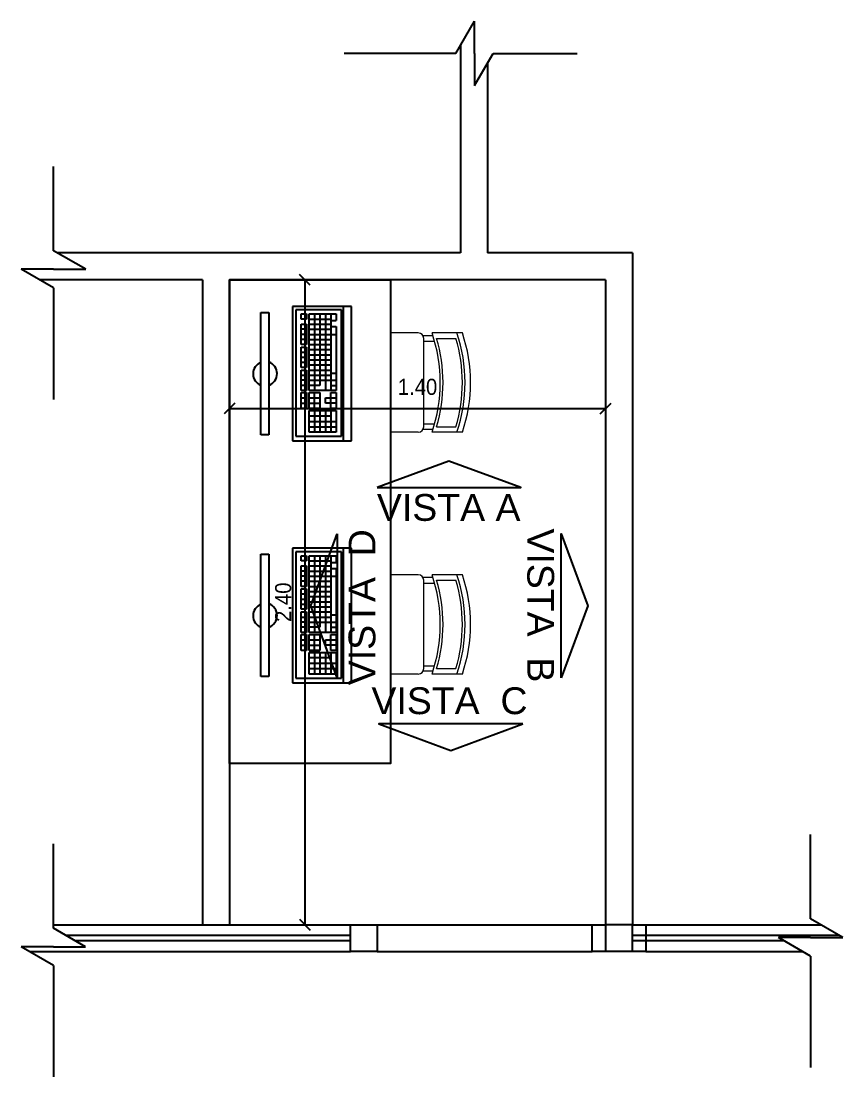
# Model space of a CAD drawing. Header units: millimetres. Extents: x 7034 to 7235, y -465 to -378.
# Drawn here: x 7086.769 to 7089.827, y -409.011 to -405.082 of the extents above; entities that cross this region are included whole.
import ezdxf

# ---------------------------------------------------------------- set-up
doc = ezdxf.new("R2010")
doc.units = ezdxf.units.MM
doc.header["$LTSCALE"] = 0.005
doc.linetypes.add('CONTINUO', pattern=[0])
doc.layers.get('0').update_dxf_attribs({"linetype": 'CONTINUO'})
doc.layers.get('DEFPOINTS').update_dxf_attribs({"linetype": 'CONTINUO', "lineweight": 15})
for name, color, linetype in [('- COTAS', 12, 'Continuous'), ('ARQ-PEITORIAL', 4, 'Continuous'), ('ARQ_ESQUADRIA', 5, 'Continuous'), ('JANELA', 10, 'Continuous'), ('NN_COTA', 1, 'Continuous'), ('NN_GESSO', 5, 'Continuous')]:
    doc.layers.add(name, color=color, linetype=linetype)
doc.layers.add('0-LAYOUT', color=250, linetype='Continuous', lineweight=25)
doc.styles.add('ARQ', font='arial.ttf', dxfattribs={"width": 0.9})
doc.styles.add('R80-20', font='simplex.shx', dxfattribs={"height": 0.04})
doc.dimstyles.new('1-40', dxfattribs={"dimtxt": 0.06, "dimasz": 0.04, "dimexe": 0.1195, "dimexo": 0.1, "dimgap": 0.05, "dimtad": 1, "dimzin": 0, "dimdsep": 46, "dimtxsty": 'ARQ', "dimblk": 'OBLIQUE', "dimcen": 0.09, "dimclrd": 1, "dimclre": 1, "dimclrt": 7, "dimadec": 0, "dimazin": 0, "dimtm": 1e-09, "dimtfac": 1, "dimtofl": 0, "dimtmove": 0, "dimatfit": 3, "dimfxl": 0.1, "dimfxlon": 1, "dimtolj": 1, "dimtzin": 0, "dimlwd": -1, "dimlwe": -1, "dimarcsym": 0})

# ---------------------------------------------------------------- blocks, each defined once
blk = doc.blocks.new('seta')
at = {"layer": 'NN_COTA', "transparency": 33554549}
h = blk.add_hatch(dxfattribs=at)
h.set_pattern_fill('ANGLE', color=256)
h.set_pattern_definition([(0, (-0.006, 0.008), (0, 6.985), [5.08, -1.905]), (90, (-0.006, 0.008), (-6.985, 4e-16), [5.08, -1.905])])
h.paths.add_polyline_path([(17.271, -37.7472), (17.5387, -37.846), (17.8064, -37.7472)])
at = {"layer": 'NN_COTA'}
blk.add_lwpolyline([(17.271, -37.7472), (17.8064, -37.7472), (17.5387, -37.846), (17.271, -37.7472)], dxfattribs=at)
blk = doc.blocks.new('vafres')
at = {"lineweight": 13, "ltscale": 0.2}
for p, q in [((2157.847, 914.6481), (2157.847, 914.5352)), ((2158.2163, 914.6481), (2158.2163, 914.5352)), ((2157.8675, 914.5521), (2157.8675, 914.6239)), ((2158.1958, 914.5521), (2158.1958, 914.6239)), ((2157.8573, 914.5386), (2157.8573, 914.5017)), ((2157.8778, 914.5044), (2157.8778, 914.5455)), ((2158.1856, 914.5044), (2158.1856, 914.5448)), ((2158.2061, 914.5386), (2158.2061, 914.5017)), ((2158.1958, 914.5044), (2157.8675, 914.5044)), ((2157.847, 914.4839), (2157.847, 914.3813)), ((2158.2163, 914.4839), (2158.2163, 914.3813))]:
    blk.add_line(p, q, dxfattribs=at)
for centre, radius, start, end in [((2158.0317, 914.1094), 0.5694, 71.0753, 108.9246), ((2158.0317, 914.0889), 0.5694, 71.0753, 108.9246), ((2158.0317, 914.0787), 0.5694, 73.2016, 106.7984), ((2158.0317, 914.0787), 0.5694, 73.2016, 106.7984), ((2158.0317, 913.9966), 0.5694, 71.0753, 108.9246), ((2158.0317, 914.0069), 0.5694, 73.2016, 106.7984), ((2157.8675, 914.4839), 0.0205, 90, 180), ((2158.1958, 914.4839), 0.0205, 360, 90)]:
    blk.add_arc(centre, radius, start, end, dxfattribs=at)
blk = doc.blocks.new('A$C133856B2')
at = {"layer": '0-LAYOUT'}
for p, q in [((0.2344, -0.0994), (0.2344, -0.5994)), ((0.4244, -0.0994), (0.2344, -0.0994)), ((0.2471, -0.1121), (0.2471, -0.5821)), ((0.4171, -0.1121), (0.2471, -0.1121)), ((0.4171, -0.5821), (0.4171, -0.1121)), ((0.4244, -0.5994), (0.4244, -0.0994)), ((0.4544, -0.0994), (0.4244, -0.0994)), ((0.4544, -0.5994), (0.4544, -0.0994)), ((0.1173, -0.5769), (0.1173, -0.1217)), ((0.1173, -0.1217), (0.1473, -0.1217)), ((0.1473, -0.1217), (0.1473, -0.5769)), ((0.2671, -0.1461), (0.2671, -0.1271)), ((0.2671, -0.1271), (0.2871, -0.1271)), ((0.2871, -0.1461), (0.2671, -0.1461)), ((0.2871, -0.1271), (0.2871, -0.1461)), ((0.2971, -0.4121), (0.2971, -0.1271)), ((0.2971, -0.1271), (0.3971, -0.1271)), ((0.2971, -0.1461), (0.3771, -0.1461)), ((0.3171, -0.1271), (0.3171, -0.4121)), ((0.3371, -0.1271), (0.3371, -0.3931)), ((0.3571, -0.1271), (0.3571, -0.4121)), ((0.3771, -0.1271), (0.3771, -0.4121)), ((0.3771, -0.1516), (0.3971, -0.1516)), ((0.3971, -0.1271), (0.3971, -0.1516)), ((0.2671, -0.2411), (0.2671, -0.1651)), ((0.2671, -0.1651), (0.2871, -0.1651)), ((0.2871, -0.1841), (0.2671, -0.1841)), ((0.2871, -0.1651), (0.2871, -0.2411)), ((0.2971, -0.1651), (0.3771, -0.1651)), ((0.2971, -0.1841), (0.3771, -0.1841)), ((0.3771, -0.1741), (0.3971, -0.1741)), ((0.3971, -0.1741), (0.3971, -0.4121)), ((0.2871, -0.2031), (0.2671, -0.2031)), ((0.2871, -0.2221), (0.2671, -0.2221)), ((0.2971, -0.2031), (0.3971, -0.2031)), ((0.2971, -0.2221), (0.3771, -0.2221)), ((0.2871, -0.2411), (0.2671, -0.2411)), ((0.2671, -0.3262), (0.2671, -0.2502)), ((0.2671, -0.2502), (0.2871, -0.2502)), ((0.2671, -0.2692), (0.2871, -0.2692)), ((0.2871, -0.2502), (0.2871, -0.3262)), ((0.2971, -0.2411), (0.3771, -0.2411)), ((0.2971, -0.2601), (0.3771, -0.2601)), ((0.2671, -0.2882), (0.2871, -0.2882)), ((0.2671, -0.3072), (0.2871, -0.3072)), ((0.2971, -0.2791), (0.3771, -0.2791)), ((0.2971, -0.2981), (0.3771, -0.2981)), ((0.2871, -0.3262), (0.2671, -0.3262)), ((0.2671, -0.4121), (0.2671, -0.3361)), ((0.2671, -0.3361), (0.2871, -0.3361)), ((0.2871, -0.3361), (0.2871, -0.4121)), ((0.2971, -0.3171), (0.3771, -0.3171)), ((0.2971, -0.3361), (0.3771, -0.3361)), ((0.3771, -0.3471), (0.3971, -0.3471)), ((0.2671, -0.3551), (0.2871, -0.3551)), ((0.2871, -0.3741), (0.2671, -0.3741)), ((0.2971, -0.3551), (0.3771, -0.3551)), ((0.2971, -0.3741), (0.3971, -0.3741)), ((0.2871, -0.3931), (0.2671, -0.3931)), ((0.2871, -0.4121), (0.2671, -0.4121)), ((0.2671, -0.4796), (0.2671, -0.4196)), ((0.2671, -0.4196), (0.2871, -0.4196)), ((0.2871, -0.4196), (0.2871, -0.4796)), ((0.3371, -0.3931), (0.2971, -0.3931)), ((0.3971, -0.4121), (0.2971, -0.4121)), ((0.2971, -0.4796), (0.2971, -0.4196)), ((0.2971, -0.4196), (0.3371, -0.4196)), ((0.3171, -0.4796), (0.3171, -0.4196)), ((0.3371, -0.4196), (0.3371, -0.4796)), ((0.3771, -0.3931), (0.3971, -0.3931)), ((0.3771, -0.4196), (0.3971, -0.4196)), ((0.3771, -0.4796), (0.3771, -0.4196)), ((0.3971, -0.4196), (0.3971, -0.4796)), ((0.2671, -0.4396), (0.2871, -0.4396)), ((0.2671, -0.4596), (0.2871, -0.4596)), ((0.2971, -0.4396), (0.3371, -0.4396)), ((0.2971, -0.4596), (0.3371, -0.4596)), ((0.3571, -0.4596), (0.3571, -0.4396)), ((0.3571, -0.4396), (0.3971, -0.4396)), ((0.3971, -0.4596), (0.3571, -0.4596)), ((0.2871, -0.4796), (0.2671, -0.4796)), ((0.3371, -0.4796), (0.2971, -0.4796)), ((0.2971, -0.4796), (0.3371, -0.4796)), ((0.2971, -0.5671), (0.2971, -0.4871)), ((0.2971, -0.4871), (0.3971, -0.4871)), ((0.3771, -0.5071), (0.2971, -0.5071)), ((0.3171, -0.4871), (0.3171, -0.5671)), ((0.3371, -0.4871), (0.3371, -0.5671)), ((0.3571, -0.4871), (0.3571, -0.5671)), ((0.3971, -0.4796), (0.3771, -0.4796)), ((0.3771, -0.4871), (0.3771, -0.5671)), ((0.3971, -0.4871), (0.3971, -0.5671)), ((0.2971, -0.5271), (0.3971, -0.5271)), ((0.2971, -0.5471), (0.3971, -0.5471)), ((0.1473, -0.5769), (0.1173, -0.5769)), ((0.2471, -0.5821), (0.4171, -0.5821)), ((0.3971, -0.5671), (0.2971, -0.5671)), ((0.2344, -0.5994), (0.4244, -0.5994)), ((0.4244, -0.5994), (0.4544, -0.5994)), ((0.2344, -0.9994), (0.2344, -1.4994)), ((0.4244, -0.9994), (0.2344, -0.9994)), ((0.2471, -1.0121), (0.2471, -1.4821)), ((0.4171, -1.0121), (0.2471, -1.0121)), ((0.4171, -1.4821), (0.4171, -1.0121)), ((0.4244, -1.4994), (0.4244, -0.9994)), ((0.4544, -0.9994), (0.4244, -0.9994)), ((0.4544, -1.4994), (0.4544, -0.9994)), ((0.1173, -1.4769), (0.1173, -1.0217)), ((0.1173, -1.0217), (0.1473, -1.0217)), ((0.1473, -1.0217), (0.1473, -1.4769)), ((0.2671, -1.0461), (0.2671, -1.0271)), ((0.2671, -1.0271), (0.2871, -1.0271)), ((0.2871, -1.0461), (0.2671, -1.0461)), ((0.2871, -1.0271), (0.2871, -1.0461)), ((0.2971, -1.3121), (0.2971, -1.0271)), ((0.2971, -1.0271), (0.3971, -1.0271)), ((0.2971, -1.0461), (0.3771, -1.0461)), ((0.3171, -1.0271), (0.3171, -1.3121)), ((0.3371, -1.0271), (0.3371, -1.2931)), ((0.3571, -1.0271), (0.3571, -1.3121)), ((0.3771, -1.0271), (0.3771, -1.3121)), ((0.3771, -1.0516), (0.3971, -1.0516)), ((0.3971, -1.0271), (0.3971, -1.0516)), ((0.2671, -1.1411), (0.2671, -1.0651)), ((0.2671, -1.0651), (0.2871, -1.0651)), ((0.2871, -1.0841), (0.2671, -1.0841)), ((0.2871, -1.0651), (0.2871, -1.1411)), ((0.2971, -1.0651), (0.3771, -1.0651)), ((0.2971, -1.0841), (0.3771, -1.0841)), ((0.3771, -1.0741), (0.3971, -1.0741)), ((0.3971, -1.0741), (0.3971, -1.3121)), ((0.2871, -1.1031), (0.2671, -1.1031)), ((0.2871, -1.1221), (0.2671, -1.1221)), ((0.2971, -1.1031), (0.3971, -1.1031)), ((0.2971, -1.1221), (0.3771, -1.1221)), ((0.2871, -1.1411), (0.2671, -1.1411)), ((0.2671, -1.2262), (0.2671, -1.1502)), ((0.2671, -1.1502), (0.2871, -1.1502)), ((0.2671, -1.1692), (0.2871, -1.1692)), ((0.2871, -1.1502), (0.2871, -1.2262)), ((0.2971, -1.1411), (0.3771, -1.1411)), ((0.2971, -1.1601), (0.3771, -1.1601)), ((0.2671, -1.1882), (0.2871, -1.1882)), ((0.2671, -1.2072), (0.2871, -1.2072)), ((0.2971, -1.1791), (0.3771, -1.1791)), ((0.2971, -1.1981), (0.3771, -1.1981)), ((0.2971, -1.2171), (0.3771, -1.2171)), ((0.2871, -1.2262), (0.2671, -1.2262)), ((0.2671, -1.3121), (0.2671, -1.2361)), ((0.2671, -1.2361), (0.2871, -1.2361)), ((0.2671, -1.2551), (0.2871, -1.2551)), ((0.2871, -1.2361), (0.2871, -1.3121)), ((0.2971, -1.2361), (0.3771, -1.2361)), ((0.2971, -1.2551), (0.3771, -1.2551)), ((0.3771, -1.2471), (0.3971, -1.2471)), ((0.2871, -1.2741), (0.2671, -1.2741)), ((0.2871, -1.2931), (0.2671, -1.2931)), ((0.2971, -1.2741), (0.3971, -1.2741)), ((0.3371, -1.2931), (0.2971, -1.2931)), ((0.3771, -1.2931), (0.3971, -1.2931)), ((0.2871, -1.3121), (0.2671, -1.3121)), ((0.2671, -1.3796), (0.2671, -1.3196)), ((0.2671, -1.3196), (0.2871, -1.3196)), ((0.2871, -1.3196), (0.2871, -1.3796)), ((0.3971, -1.3121), (0.2971, -1.3121)), ((0.2971, -1.3796), (0.2971, -1.3196)), ((0.2971, -1.3196), (0.3371, -1.3196)), ((0.3171, -1.3796), (0.3171, -1.3196)), ((0.3371, -1.3196), (0.3371, -1.3796)), ((0.3771, -1.3196), (0.3971, -1.3196)), ((0.3771, -1.3796), (0.3771, -1.3196)), ((0.3971, -1.3196), (0.3971, -1.3796)), ((0.2671, -1.3396), (0.2871, -1.3396)), ((0.2671, -1.3596), (0.2871, -1.3596)), ((0.2971, -1.3396), (0.3371, -1.3396)), ((0.2971, -1.3596), (0.3371, -1.3596)), ((0.3571, -1.3596), (0.3571, -1.3396)), ((0.3571, -1.3396), (0.3971, -1.3396)), ((0.3971, -1.3596), (0.3571, -1.3596)), ((0.2871, -1.3796), (0.2671, -1.3796)), ((0.3371, -1.3796), (0.2971, -1.3796)), ((0.2971, -1.3796), (0.3371, -1.3796)), ((0.2971, -1.4671), (0.2971, -1.3871)), ((0.2971, -1.3871), (0.3971, -1.3871)), ((0.3771, -1.4071), (0.2971, -1.4071)), ((0.3171, -1.3871), (0.3171, -1.4671)), ((0.3371, -1.3871), (0.3371, -1.4671)), ((0.3571, -1.3871), (0.3571, -1.4671)), ((0.3971, -1.3796), (0.3771, -1.3796)), ((0.3771, -1.3871), (0.3771, -1.4671)), ((0.3971, -1.3871), (0.3971, -1.4671)), ((0.2971, -1.4271), (0.3971, -1.4271)), ((0.2971, -1.4471), (0.3971, -1.4471)), ((0.1473, -1.4769), (0.1173, -1.4769)), ((0.2471, -1.4821), (0.4171, -1.4821)), ((0.3971, -1.4671), (0.2971, -1.4671)), ((0.2344, -1.4994), (0.4244, -1.4994)), ((0.4244, -1.4994), (0.4544, -1.4994))]:
    blk.add_line(p, q, dxfattribs=at)
blk.add_lwpolyline([(0, -1.8), (0, 0), (0.6, 0), (0.6, -1.8)], close=True, dxfattribs=at)
for centre, radius, start, end in [((0.1344, -0.3502), 0.0462, 111.7976, 248.2024), ((0.1305, -0.3494), 0.0468, 290.9733, 69.0267), ((0.1344, -1.2502), 0.0462, 111.7976, 248.2024), ((0.1305, -1.2494), 0.0468, 290.9733, 69.0267)]:
    blk.add_arc(centre, radius, start, end, dxfattribs=at)
at = {"layer": '0-LAYOUT', "rotation": 270}
for p in [(-913.7813, 2157.6491), (-913.7813, 2156.7491)]:
    blk.add_blockref('vafres', p, dxfattribs=at)
blk = doc.blocks.new('_OBLIQUE')
at = {"color": 0, "linetype": 'ByBlock'}
blk.add_line((-0.5, -0.5), (0.5, 0.5), dxfattribs=at)
blk = doc.blocks.new('*D128')
at = {"layer": '- COTAS', "color": 1, "transparency": 16777216}
for p, q in [((7087.5442, -406.424), (7087.5442, -406.6435)), ((7088.9442, -406.424), (7088.9442, -406.6435)), ((7087.5442, -406.524), (7088.9442, -406.524))]:
    blk.add_line(p, q, dxfattribs=at)
at = {"layer": 'DEFPOINTS', "color": 0, "transparency": 16777216}
for p in [(7087.5442, -406.0445), (7088.9442, -406.0445), (7088.9442, -406.524)]:
    blk.add_point(p, dxfattribs=at)
at = {"layer": '- COTAS', "color": 1, "transparency": 16777216, "xscale": 0.04, "yscale": 0.04, "zscale": 0.04, "rotation": 180}
blk.add_blockref('_OBLIQUE', (7087.5442, -406.524), dxfattribs=at)
at = {"layer": '- COTAS', "color": 1, "transparency": 16777216, "xscale": 0.04, "yscale": 0.04, "zscale": 0.04}
blk.add_blockref('_OBLIQUE', (7088.9442, -406.524), dxfattribs=at)
at = {"layer": '- COTAS', "color": 7, "transparency": 16777216, "insert": (7088.2442, -406.4434), "char_height": 0.06, "attachment_point": 5, "style": 'ARQ'}
blk.add_mtext('\\A1;1.40', dxfattribs=at)
blk = doc.blocks.new('*D129')
at = {"layer": '- COTAS', "color": 1, "transparency": 16777216}
for p, q in [((7087.7253, -406.0445), (7087.9448, -406.0445)), ((7087.8253, -406.0445), (7087.8253, -408.4445)), ((7087.7253, -408.4445), (7087.9448, -408.4445))]:
    blk.add_line(p, q, dxfattribs=at)
at = {"layer": 'DEFPOINTS', "color": 0, "transparency": 16777216}
for p in [(7087.5442, -406.0445), (7087.5442, -408.4445), (7087.8253, -408.4445)]:
    blk.add_point(p, dxfattribs=at)
at = {"layer": '- COTAS', "color": 1, "transparency": 16777216, "xscale": 0.04, "yscale": 0.04, "zscale": 0.04}
for p, rotation in [((7087.8253, -406.0445), 90), ((7087.8253, -408.4445), 270)]:
    blk.add_blockref('_OBLIQUE', p, dxfattribs=dict(at, rotation=rotation))
at = {"layer": '- COTAS', "color": 7, "transparency": 16777216, "insert": (7087.7446, -407.2445), "char_height": 0.06, "attachment_point": 5, "rotation": 90, "style": 'ARQ'}
blk.add_mtext('\\A1;2.40', dxfattribs=at)

msp = doc.modelspace()

# ---------------------------------------------------------------- linework, layer by layer
at = {"layer": '- COTAS'}
for p, q in [((7088.0942, -408.4445), (7088.8942, -408.4445)), ((7089.0942, -408.4445), (7089.7447, -408.4445)), ((7088.0942, -408.5445), (7088.8942, -408.5445)), ((7089.0942, -408.5445), (7089.6779, -408.5445))]:
    msp.add_line(p, q, dxfattribs=at)
at = {"layer": 'ARQ-PEITORIAL'}
for p, q in [((7088.3865, -405.202), (7088.4558, -405.082)), ((7088.4558, -405.202), (7088.4558, -405.082)), ((7088.4042, -405.1713), (7088.4042, -405.9445)), ((7088.3865, -405.202), (7087.9717, -405.202)), ((7088.4558, -405.202), (7088.4558, -405.322)), ((7088.4558, -405.322), (7088.5251, -405.202)), ((7088.5251, -405.202), (7088.8387, -405.202)), ((7088.5042, -405.2381), (7088.5042, -405.9445)), ((7086.8897, -405.9362), (7086.8897, -405.6226)), ((7087.0097, -406.0055), (7086.8897, -405.9362)), ((7088.4042, -405.9445), (7086.9041, -405.9445)), ((7089.0442, -405.9445), (7088.5042, -405.9445)), ((7089.0442, -405.9445), (7089.0442, -408.4445)), ((7086.8897, -406.0055), (7086.7697, -406.0055)), ((7086.8897, -406.0748), (7086.7697, -406.0055)), ((7086.8897, -406.0055), (7087.0097, -406.0055)), ((7087.4442, -406.0445), (7086.8373, -406.0445)), ((7087.4442, -406.0445), (7087.4442, -408.4445)), ((7087.5442, -406.0445), (7087.5442, -408.4445)), ((7088.9442, -406.0445), (7087.5442, -406.0445)), ((7088.9442, -406.0445), (7088.9442, -408.4445)), ((7086.8897, -406.0748), (7086.8897, -406.4896)), ((7089.7069, -408.4226), (7089.7069, -408.109)), ((7086.8892, -408.4575), (7086.8892, -408.1439)), ((7089.8269, -408.4919), (7089.7069, -408.4226)), ((7087.0092, -408.5268), (7086.8892, -408.4575)), ((7089.7069, -408.4919), (7089.5869, -408.4919)), ((7089.7069, -408.5612), (7089.5869, -408.4919)), ((7089.7069, -408.4919), (7089.8269, -408.4919)), ((7086.8892, -408.5268), (7086.7692, -408.5268)), ((7086.8892, -408.596), (7086.7692, -408.5268)), ((7086.8892, -408.5268), (7087.0092, -408.5268)), ((7089.7069, -408.5612), (7089.7069, -408.976)), ((7086.8892, -408.596), (7086.8892, -409.0108))]:
    msp.add_line(p, q, dxfattribs=at)
at = {"layer": 'ARQ_ESQUADRIA'}
for p, q in [((7087.9942, -408.4845), (7086.936, -408.4845)), ((7089.814, -408.4845), (7089.0442, -408.4845)), ((7087.9942, -408.5045), (7086.9707, -408.5045)), ((7089.6086, -408.5045), (7089.0442, -408.5045))]:
    msp.add_line(p, q, dxfattribs=at)
at = {"layer": 'JANELA'}
for p, q in [((7086.8892, -408.4445), (7087.9975, -408.4445)), ((7089.0442, -408.4445), (7088.9442, -408.4445)), ((7086.8, -408.5445), (7087.9942, -408.5445)), ((7089.0442, -408.5445), (7088.9442, -408.5445))]:
    msp.add_line(p, q, dxfattribs=at)
for points in [[(7088.0942, -408.5445), (7087.9942, -408.5445), (7087.9942, -408.4445), (7088.0942, -408.4445)], [(7088.8942, -408.4445), (7088.9442, -408.4445), (7088.9442, -408.5445), (7088.8942, -408.5445)], [(7089.0442, -408.4445), (7089.0942, -408.4445), (7089.0942, -408.5445), (7089.0442, -408.5445)]]:
    msp.add_lwpolyline(points, close=True, dxfattribs=at)

# ---------------------------------------------------------------- block references
at = {"layer": '- COTAS'}
msp.add_blockref('A$C133856B2', (7087.5442, -406.0445), dxfattribs=at)
at = {"layer": 'NN_GESSO', "xscale": -1, "rotation": 180}
msp.add_blockref('seta', (7070.8225, -444.5651), dxfattribs=at)
at = {"layer": 'NN_GESSO'}
for p, rotation in [((7125.6928, -389.719), 270), ((7051.0317, -424.7963), 89.99999999999999)]:
    msp.add_blockref('seta', p, dxfattribs=dict(at, rotation=rotation))
at = {"layer": 'NN_GESSO', "xscale": -1}
msp.add_blockref('seta', (7105.9064, -369.9502), dxfattribs=at)

# ---------------------------------------------------------------- texts
at = {"color": 1, "char_height": 0.099753, "width": 0.677655, "attachment_point": 1, "style": 'R80-20'}
for s, insert in [('\\pi0.07186;{\\fArial|b0|i0|c0|p34;VISTA A}', (7088.0212, -406.8419)), ('\\pi0.05151;{\\fArial|b0|i0|c0|p34;VISTA  C}', (7088.0212, -407.5612))]:
    msp.add_mtext(s, dxfattribs=dict(at, insert=insert))
for s, insert, rotation in [('\\pi0.05246;{\\fArial|b0|i0|c0|p34;VISTA  D}', (7087.9875, -407.6059), 90), ('\\pi0.05631;{\\fArial|b0|i0|c0|p34;VISTA  B}', (7088.7524, -406.9135), 270)]:
    msp.add_mtext(s, dxfattribs=dict(at, insert=insert, rotation=rotation))

# ---------------------------------------------------------------- dimensions: what is measured, and where the dimension line sits
at = {"layer": '- COTAS'}
dim = msp.add_linear_dim(base=(7088.9442, -406.524), p1=(7087.5442, -406.0445), p2=(7088.9442, -406.0445), dimstyle='1-40', dxfattribs=at)
dim.commit()
dim.dimension.update_dxf_attribs({"geometry": '*D128', "text_midpoint": (7088.2442, -406.4434)})
dim = msp.add_linear_dim(base=(7087.8253, -408.4445), p1=(7087.5442, -406.0445), p2=(7087.5442, -408.4445), angle=90, dimstyle='1-40', dxfattribs=at)
dim.commit()
dim.dimension.update_dxf_attribs({"geometry": '*D129', "text_midpoint": (7087.7446, -407.2445)})

doc.saveas('drawing.dxf')
